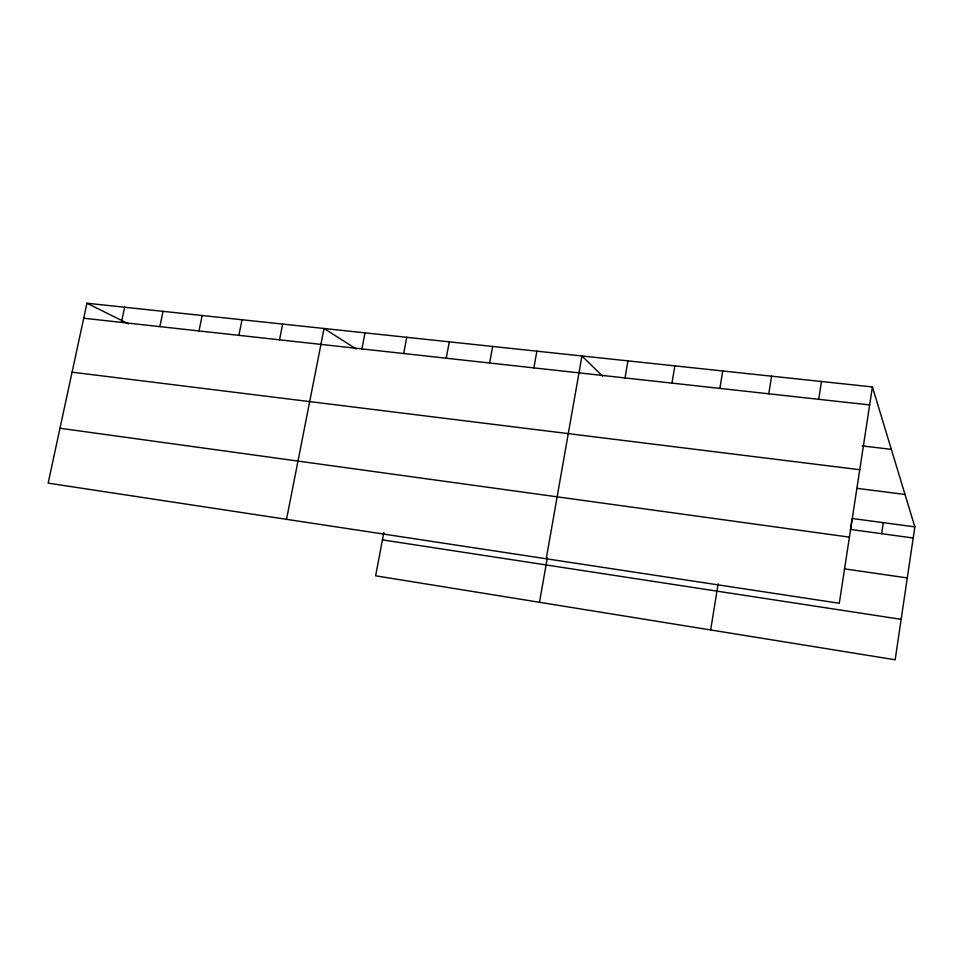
<?xml version="1.0" encoding="UTF-8"?>
<svg xmlns="http://www.w3.org/2000/svg" width="963" height="963" viewBox="0 0 963 963"><rect width="100%" height="100%" fill="white"/><g stroke="black" fill="none" stroke-linecap="round" stroke-linejoin="round"><path stroke-width="1.44" d="M872.418 386.933L839.303 603.271L48.15 483.137L86.947 303.225L872.418 386.933L914.85 526.881L895.157 659.775L375.642 575.814L383.828 532.515M881.639 533.695L883.3 522.644M818.694 399.308L821.487 381.504M768.775 393.795L771.604 376.184M710.646 629.958L718.157 583.759M719.867 388.402L722.744 370.984M671.957 383.118L674.87 365.88M625.011 377.941L627.948 360.872M546.238 558.769L581.953 355.973L602.621 376.208M539.497 602.296L547.369 557.589M533.863 367.878L536.873 351.17M489.625 363.003L492.659 346.463M446.23 358.212L449.288 341.841M403.666 353.517L406.747 337.303M361.907 348.919L365.013 332.861M286.529 519.334L324.062 328.491L356.25 348.991M279.511 339.819L282.653 324.074M238.872 335.341L242.038 319.752M198.992 330.947L202.17 315.503M159.846 326.626L163.048 311.338M121.434 322.388L124.648 307.245M83.709 318.223L869.673 404.929M862.138 445.881L891.353 449.36M72.081 372.175L859.754 469.715M857.094 488.349L905.027 494.476M914.85 526.881L852.147 518.479L850.473 529.445L913.201 538.004M59.983 428.246L849.426 537.149M844.431 568.844L907.278 577.932M382.443 539.87L901.151 619.341M86.947 303.225L128.464 323.833"/></g></svg>
